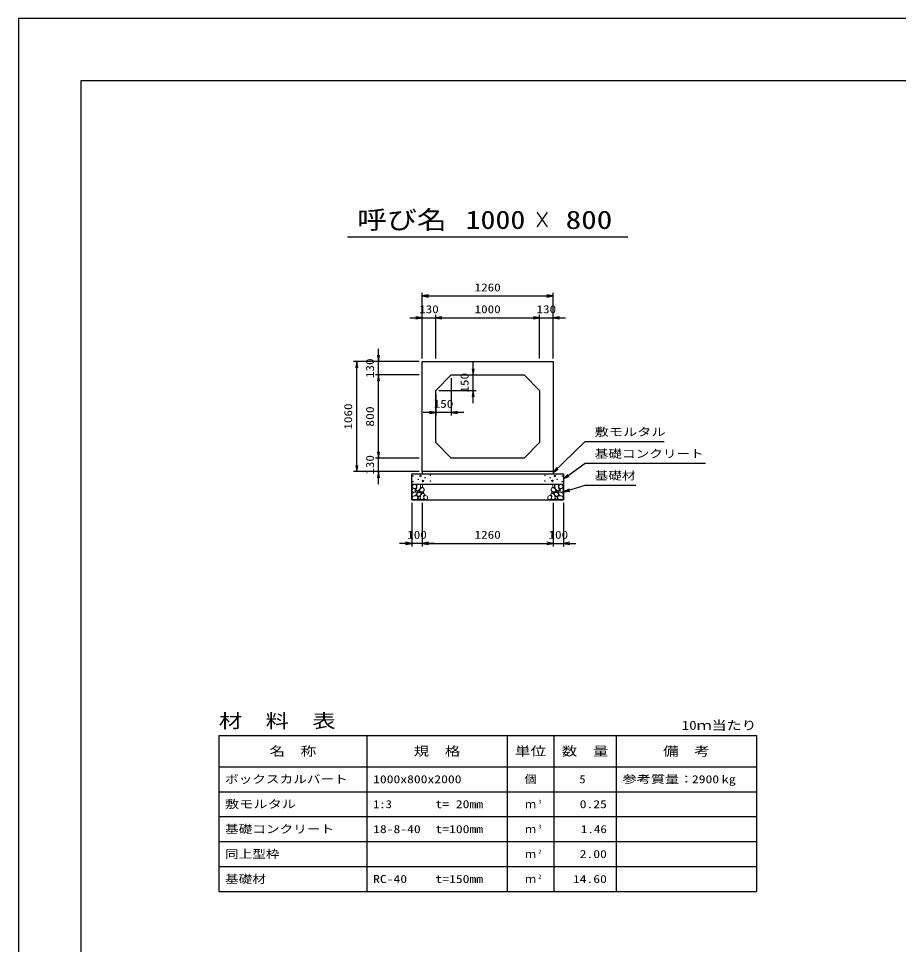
# Model space of a CAD drawing. Units: millimetres at full size. Extents: x 0 to 25230, y 0 to 17820.
# Drawn here: x 0 to 8469, y 8910 to 17820 of the extents above; entities that cross this region are included whole.
import ezdxf
from ezdxf.enums import TextEntityAlignment as Align

# ---------------------------------------------------------------- set-up
doc = ezdxf.new("R2010")
doc.units = ezdxf.units.MM
for name, color, linetype, lineweight in [('D-DCR-HCHn', 4, 'Continuous', 9), ('D-MTR-FRAM', 7, 'Continuous', 25), ('D-MTR-LINE', 7, 'Continuous', 25), ('D-STR-DIM', 7, 'Continuous', 25), ('D-STR-STRn', 1, 'Continuous', 25), ('D-STR-TXT', 7, 'Continuous', 25), ('D-TTL', 2, 'Continuous', 25), ('D-TTL-TXT', 7, 'Continuous', 25)]:
    doc.layers.add(name, color=color, linetype=linetype, lineweight=lineweight)
doc.layers.add('D-MTR', color=7, linetype='Continuous')
doc.layers.add('D-MTR-TXT', color=7, linetype='Continuous')
doc.styles.add('ＭＳ ゴシック', font='')
doc.styles.get('ＭＳ ゴシック').set_extended_font_data('MS Gothic')

# ---------------------------------------------------------------- blocks, each defined once
blk = doc.blocks.new('open_arrow')
at = {"color": 0, "linetype": 'Continuous', "lineweight": -2}
blk.add_lwpolyline([(7.5, 1.25), (0, 0), (7.5, -1.25)], dxfattribs=at)

msp = doc.modelspace()

# ---------------------------------------------------------------- linework, layer by layer
at = {"layer": 'D-DCR-HCHn'}
for points in [[(3790.46, 13290.356), (3785.26, 13274.753), (3792.194, 13264.352), (3809.53, 13262.618), (3821.366, 13267.699), (3816.464, 13279.954), (3819.932, 13286.889), (3812.997, 13293.823), (3802.596, 13297.29)], [(3823.399, 13333.696), (3807.796, 13337.163), (3793.928, 13330.228), (3792.194, 13314.626), (3795.661, 13302.491), (3812.997, 13297.29), (3825.132, 13297.29), (3830.333, 13305.958), (3830.333, 13325.028)], [(3837.267, 13335.429), (3832.067, 13319.827), (3833.8, 13302.491), (3821.665, 13283.421), (3837.267, 13274.753), (3854.603, 13283.421), (3865.005, 13297.29), (3868.472, 13319.827), (3865.005, 13331.962), (3854.603, 13337.163)], [(3840.735, 13274.753), (3832.067, 13267.819), (3835.534, 13262.618), (3847.669, 13262.618), (3852.87, 13264.352), (3856.337, 13271.286), (3851.136, 13276.487)], [(3866.739, 13293.823), (3858.071, 13273.02), (3865.005, 13264.352), (3885.808, 13264.352), (3894.476, 13267.819), (3903.144, 13279.954), (3903.144, 13290.356), (3894.476, 13304.224), (3884.074, 13305.958)], [(3870.206, 13331.962), (3870.206, 13311.159), (3878.874, 13305.958), (3887.542, 13311.159), (3889.275, 13323.294), (3887.542, 13333.696), (3875.407, 13337.163)], [(5163.261, 13293.823), (5171.929, 13273.02), (5164.995, 13264.352), (5144.192, 13264.352), (5135.524, 13267.819), (5126.856, 13279.954), (5126.856, 13290.356), (5135.524, 13304.224), (5145.926, 13305.958)], [(5159.794, 13331.962), (5159.794, 13311.159), (5151.126, 13305.958), (5142.458, 13311.159), (5140.725, 13323.294), (5142.458, 13333.696), (5154.593, 13337.163)], [(5192.733, 13335.429), (5197.933, 13319.827), (5196.2, 13302.491), (5208.335, 13283.421), (5192.733, 13274.753), (5175.397, 13283.421), (5164.995, 13297.29), (5161.528, 13319.827), (5164.995, 13331.962), (5175.397, 13337.163)], [(5189.265, 13274.753), (5197.933, 13267.819), (5194.466, 13262.618), (5182.331, 13262.618), (5177.13, 13264.352), (5173.663, 13271.286), (5178.864, 13276.487)], [(5206.601, 13333.696), (5222.204, 13337.163), (5236.072, 13330.228), (5237.806, 13314.626), (5234.339, 13302.491), (5217.003, 13297.29), (5204.868, 13297.29), (5199.667, 13305.958), (5199.667, 13325.028)], [(5239.54, 13290.356), (5244.74, 13274.753), (5237.806, 13264.352), (5220.47, 13262.618), (5208.634, 13267.699), (5213.536, 13279.954), (5210.068, 13286.889), (5217.003, 13293.823), (5227.404, 13297.29)], [(3823.366, 13232.757), (3836.208, 13252.019), (3834.603, 13256.834), (3816.946, 13261.65), (3800.894, 13260.045), (3789.658, 13250.414), (3788.052, 13239.177), (3789.658, 13227.941), (3802.499, 13224.731)], [(3829.787, 13192.627), (3841.023, 13197.443), (3844.234, 13213.494), (3837.813, 13224.731), (3826.577, 13227.941), (3812.13, 13226.336), (3796.078, 13219.915), (3788.052, 13210.284), (3788.052, 13199.048), (3792.868, 13192.627), (3812.13, 13194.232)], [(3868.311, 13232.757), (3876.337, 13252.019), (3869.916, 13260.045), (3850.654, 13260.045), (3842.628, 13256.834), (3834.603, 13245.598), (3834.603, 13235.967), (3842.628, 13223.125), (3852.259, 13221.52)], [(3865.101, 13197.443), (3865.101, 13216.705), (3857.075, 13221.52), (3849.049, 13216.705), (3847.444, 13205.469), (3849.049, 13195.837), (3860.285, 13192.627)], [(3895.599, 13194.232), (3900.415, 13208.679), (3898.81, 13224.731), (3910.046, 13242.388), (3895.599, 13250.414), (3879.548, 13242.388), (3869.916, 13229.546), (3866.706, 13208.679), (3869.916, 13197.443), (3879.548, 13192.627)], [(3892.389, 13250.414), (3900.415, 13256.834), (3897.204, 13261.65), (3885.968, 13261.65), (3881.153, 13260.045), (3877.942, 13253.624), (3882.758, 13248.808)], [(3908.441, 13195.837), (3922.887, 13192.627), (3935.729, 13199.048), (3937.334, 13213.494), (3934.124, 13224.731), (3918.072, 13229.546), (3906.836, 13229.546), (3902.02, 13221.52), (3902.02, 13203.863)], [(5121.559, 13195.837), (5107.113, 13192.627), (5094.271, 13199.048), (5092.666, 13213.494), (5095.876, 13224.731), (5111.928, 13229.546), (5123.164, 13229.546), (5127.98, 13221.52), (5127.98, 13203.863)], [(5134.401, 13194.232), (5129.585, 13208.679), (5131.19, 13224.731), (5119.954, 13242.388), (5134.401, 13250.414), (5150.452, 13242.388), (5160.084, 13229.546), (5163.294, 13208.679), (5160.084, 13197.443), (5150.452, 13192.627)], [(5137.611, 13250.414), (5129.585, 13256.834), (5132.796, 13261.65), (5144.032, 13261.65), (5148.847, 13260.045), (5152.058, 13253.624), (5147.242, 13248.808)], [(5161.689, 13232.757), (5153.663, 13252.019), (5160.084, 13260.045), (5179.346, 13260.045), (5187.372, 13256.834), (5195.397, 13245.598), (5195.397, 13235.967), (5187.372, 13223.125), (5177.741, 13221.52)], [(5164.899, 13197.443), (5164.899, 13216.705), (5172.925, 13221.52), (5180.951, 13216.705), (5182.556, 13205.469), (5180.951, 13195.837), (5169.715, 13192.627)], [(5200.213, 13192.627), (5188.977, 13197.443), (5185.766, 13213.494), (5192.187, 13224.731), (5203.423, 13227.941), (5217.87, 13226.336), (5233.922, 13219.915), (5241.948, 13210.284), (5241.948, 13199.048), (5237.132, 13192.627), (5217.87, 13194.232)], [(5206.634, 13232.757), (5193.792, 13252.019), (5195.397, 13256.834), (5213.054, 13261.65), (5229.106, 13260.045), (5240.342, 13250.414), (5241.948, 13239.177), (5240.342, 13227.941), (5227.501, 13224.731)]]:
    msp.add_lwpolyline(points, close=True, dxfattribs=at)
for centre, radius in [((3795.727, 13417.43), 3), ((3796.869, 13363.919), 3), ((3847.292, 13385.761), 3), ((3868.336, 13417.43), 7.5), ((3891.664, 13369.97), 7.5), ((3912.708, 13401.639), 3), ((3963.131, 13423.481), 3), ((3964.273, 13369.97), 3), ((5065.727, 13369.97), 3), ((5066.869, 13423.481), 3), ((5117.292, 13401.639), 3), ((5138.336, 13369.97), 7.5), ((5161.664, 13417.43), 7.5), ((5182.708, 13385.761), 3), ((5233.131, 13363.919), 3), ((5234.273, 13417.43), 3)]:
    msp.add_circle(centre, radius, dxfattribs=at)
at = {"layer": 'D-MTR-FRAM'}
for p, q in [((1927.5, 10920), (7102.5, 10920)), ((1927.5, 10920), (1927.5, 9420)), ((7102.5, 10920), (7102.5, 9420)), ((1927.5, 9420), (7102.5, 9420))]:
    msp.add_line(p, q, dxfattribs=at)
at = {"layer": 'D-MTR-LINE'}
for p, q in [((3352.5, 10920), (3352.5, 9420)), ((4702.5, 10920), (4702.5, 9420)), ((5152.5, 10920), (5152.5, 9420)), ((5752.5, 10920), (5752.5, 9420)), ((1927.5, 10620), (7102.5, 10620)), ((1927.5, 10380), (7102.5, 10380)), ((1927.5, 10140), (7102.5, 10140)), ((1927.5, 9900), (7102.5, 9900)), ((1927.5, 9660), (7102.5, 9660))]:
    msp.add_line(p, q, dxfattribs=at)
at = {"layer": 'D-STR-DIM'}
for p, q in [((3885, 14550), (3885, 15180)), ((3885, 15150), (5145, 15150)), ((5145, 14550), (5145, 15180)), ((3885, 14550), (3885, 14970)), ((4015, 14550), (4015, 14970)), ((4015, 14550), (4015, 14970)), ((5015, 14550), (5015, 14970)), ((5015, 14550), (5015, 14970)), ((5145, 14550), (5145, 14970)), ((3765, 14940), (4135, 14940)), ((4015, 14940), (5015, 14940)), ((4895, 14940), (5265, 14940)), ((3465, 14270), (3465, 14640)), ((3855, 14520), (3225, 14520)), ((3255, 13460), (3255, 14520)), ((3855, 14520), (3435, 14520)), ((4375, 14120), (4375, 14510)), ((3855, 14390), (3435, 14390)), ((3855, 14390), (3435, 14390)), ((3465, 13590), (3465, 14390)), ((4165, 14360), (4165, 14000)), ((4195, 14390), (4405, 14390)), ((4015, 14210), (4015, 14000)), ((4045, 14240), (4405, 14240)), ((4285, 14030), (3895, 14030)), ((3465, 13340), (3465, 13710)), ((3855, 13590), (3435, 13590)), ((3855, 13590), (3435, 13590)), ((3855, 13460), (3225, 13460)), ((3855, 13460), (3435, 13460)), ((3785, 13160), (3785, 12740)), ((3885, 13160), (3885, 12740)), ((3885, 13160), (3885, 12740)), ((5145, 13160), (5145, 12740)), ((5145, 13160), (5145, 12740)), ((5245, 13160), (5245, 12740)), ((4005, 12770), (3665, 12770)), ((3885, 12770), (5145, 12770)), ((5025, 12770), (5365, 12770))]:
    msp.add_line(p, q, dxfattribs=at)
at = {"layer": 'D-STR-STRn'}
for p, q in [((3885, 13460), (3885, 14520)), ((3885, 14520), (5145, 14520)), ((5145, 14520), (5145, 13460)), ((4165, 14390), (4015, 14240)), ((4165, 14390), (4865, 14390)), ((5015, 14240), (4865, 14390)), ((4015, 13740), (4015, 14240)), ((5015, 14240), (5015, 13740)), ((4015, 13740), (4165, 13590)), ((4865, 13590), (5015, 13740)), ((4865, 13590), (4165, 13590)), ((5145, 13460), (3885, 13460)), ((3885, 13460), (3885, 13440)), ((5145, 13460), (5145, 13440)), ((3785, 13190), (3785, 13440)), ((3785, 13440), (5245, 13440)), ((5245, 13440), (5245, 13190)), ((3785, 13340), (5245, 13340)), ((3785, 13190), (5245, 13190))]:
    msp.add_line(p, q, dxfattribs=at)
at = {"layer": 'D-STR-TXT'}
for points in [[(5145, 13450), (5455, 13750), (5515, 13750), (6214.975, 13750)], [(5245, 13390), (5455, 13540), (5515, 13540), (6610.457, 13540)], [(5245, 13265), (5455, 13330), (5515, 13330), (5939.416, 13330)]]:
    msp.add_lwpolyline(points, dxfattribs=at)
at = {"layer": 'D-TTL'}
for points in [[(0, 0), (25230, 0), (25230, 17820), (0, 17820)], [(600, 600), (24630, 600), (24630, 17220), (600, 17220)]]:
    msp.add_lwpolyline(points, close=True, dxfattribs=at)
at = {"layer": 'D-TTL-TXT'}
msp.add_line((3165, 15720), (5865, 15720), dxfattribs=at)

# ---------------------------------------------------------------- block references
at = {"layer": 'D-STR-DIM', "xscale": 8, "yscale": 8}
for p in [(3885, 15150), (4015, 14940), (4015, 14940), (5145, 14940), (4165, 14030), (3885, 12770), (3885, 12770), (5245, 12770)]:
    msp.add_blockref('open_arrow', p, dxfattribs=at)
for p, rotation in [((5145, 15150), 180), ((3885, 14940), 180), ((5015, 14940), 180), ((5015, 14940), 180), ((3465, 14520), 90), ((3255, 14520), 270), ((4375, 14390), 90), ((3465, 14390), 270), ((3465, 14390), 270), ((4375, 14240), 270), ((4015, 14030), 180), ((3465, 13590), 90), ((3465, 13590), 90), ((3255, 13460), 90), ((3465, 13460), 270), ((3785, 12770), 180), ((5145, 12770), 180), ((5145, 12770), 180)]:
    msp.add_blockref('open_arrow', p, dxfattribs=dict(at, rotation=rotation))
at = {"layer": 'D-STR-TXT', "xscale": 8, "yscale": 8}
for p, rotation in [((5145, 13450), 44.1), ((5245, 13390), 35.5), ((5245, 13265), 17.2)]:
    msp.add_blockref('open_arrow', p, dxfattribs=dict(at, rotation=rotation))

# ---------------------------------------------------------------- texts
at = {"layer": 'D-MTR', "style": 'ＭＳ ゴシック', "width": 1.25}
msp.add_text('材\u3000料\u3000表', height=132, dxfattribs=at).set_placement((1927.5, 10956), align=Align.BOTTOM_LEFT)
at = {"layer": 'D-MTR', "style": 'ＭＳ ゴシック', "width": 1.2}
msp.add_text('10ｍ当たり', height=87.98, dxfattribs=at).set_placement((7102.5, 10949), align=Align.BOTTOM_RIGHT)
at = {"layer": 'D-MTR-TXT', "style": 'ＭＳ ゴシック'}
for s, height, width, p in [('名\u3000称', 87.98, 1.25, (2640, 10770)), ('規\u3000格', 87.98, 1.25, (4027.5, 10770)), ('単位', 87.98, 1.25, (4927.5, 10770)), ('数\u3000量', 87.98, 1.25, (5452.5, 10770)), ('備\u3000考', 87.98, 1.25, (6427.5, 10770)), ('個', 76.98, 1.1, (4927.5, 10500))]:
    msp.add_text(s, height=height, dxfattribs=dict(at, width=width)).set_placement(p, align=Align.MIDDLE_CENTER)
for s, width, p in [('ボックスカルバート', 1.25, (1987.5, 10500)), ('1000x800x2000', 1.25, (3412.5, 10500)), ('参考質量：    kg', 1.3, (5812.5, 10500)), ('敷モルタル', 1.3, (1987.5, 10260)), ('1:3', 1.15, (3412.5, 10260)), ('t= 20mm', 1.25, (4012.5, 10260)), ('基礎コンクリート', 1.25, (1987.5, 10020)), ('18-8-40', 1.25, (3412.5, 10020)), ('t=100mm', 1.25, (4012.5, 10020)), ('同上型枠', 1.25, (1987.5, 9780)), ('基礎材', 1.25, (1987.5, 9540)), ('RC-40', 1.25, (3412.5, 9540)), ('t=150mm', 1.25, (4012.5, 9540))]:
    msp.add_text(s, height=76.98, dxfattribs=dict(at, width=width)).set_placement(p, align=Align.MIDDLE_LEFT)
for s, width, p in [('5', 1.15, (5457.83, 10500)), ('2900', 1.25, (6742.5, 10500)), ('0.25', 1.25, (5662.5, 10260)), ('1.46', 1.2, (5662.5, 10020)), ('2.00', 1.25, (5662.5, 9780)), ('14.60', 1.25, (5662.5, 9540))]:
    msp.add_text(s, height=76.98, dxfattribs=dict(at, width=width)).set_placement(p, align=Align.MIDDLE_RIGHT)
for p in [(4927.5, 10260), (4927.5, 10020), (4927.5, 9780), (4927.5, 9540)]:
    msp.add_text('ｍ', height=76.98, dxfattribs=at).set_placement(p, align=Align.MIDDLE_CENTER)
at = {"layer": 'D-MTR-TXT', "style": 'ＭＳ ゴシック', "width": 1.15}
for s, p in [('3', (5002.5, 10253)), ('3', (5002.5, 10013)), ('2', (5002.5, 9773)), ('2', (5002.5, 9533))]:
    msp.add_text(s, height=38.49, dxfattribs=at).set_placement(p, align=Align.BOTTOM_LEFT)
at = {"layer": 'D-STR-DIM', "style": 'ＭＳ ゴシック', "width": 1.2}
for s, p in [('1260', (4515, 15232.5)), ('130', (3950, 15022.5)), ('1000', (4515, 15022.5)), ('130', (5080, 15022.5)), ('150', (4090, 14112.5)), ('100', (3835, 12852.5)), ('1260', (4515, 12852.5)), ('100', (5195, 12852.5))]:
    msp.add_text(s, height=76.98, dxfattribs=at).set_placement(p, align=Align.MIDDLE_CENTER)
at = {"layer": 'D-STR-DIM', "style": 'ＭＳ ゴシック'}
for s, width, p in [('130', 1.2, (3382.5, 14455)), ('150', 1.2, (4292.5, 14315)), ('1060', 1.2, (3172.5, 13990)), ('800', 1.25, (3382.5, 13990)), ('130', 1.2, (3382.5, 13525))]:
    msp.add_text(s, height=76.98, rotation=90, dxfattribs=dict(at, width=width)).set_placement(p, align=Align.MIDDLE_CENTER)
at = {"layer": 'D-STR-TXT', "style": 'ＭＳ ゴシック'}
for s, width, p in [('敷モルタル', 1.3, (5545, 13780)), ('基礎コンクリート', 1.25, (5545, 13570)), ('基礎材', 1.25, (5545, 13360))]:
    msp.add_text(s, height=76.98, dxfattribs=dict(at, width=width)).set_placement(p, align=Align.BOTTOM_LEFT)
at = {"layer": 'D-TTL-TXT', "style": 'ＭＳ ゴシック'}
for s, width, p in [('呼び名', 1.2, (3690, 15742.5)), ('1000', 1.2, (4590, 15742.5)), ('×', 0.7, (5040, 15742.5)), ('800', 1.25, (5490, 15742.5))]:
    msp.add_text(s, height=176, dxfattribs=dict(at, width=width)).set_placement(p, align=Align.BOTTOM_CENTER)

doc.saveas('drawing.dxf')
